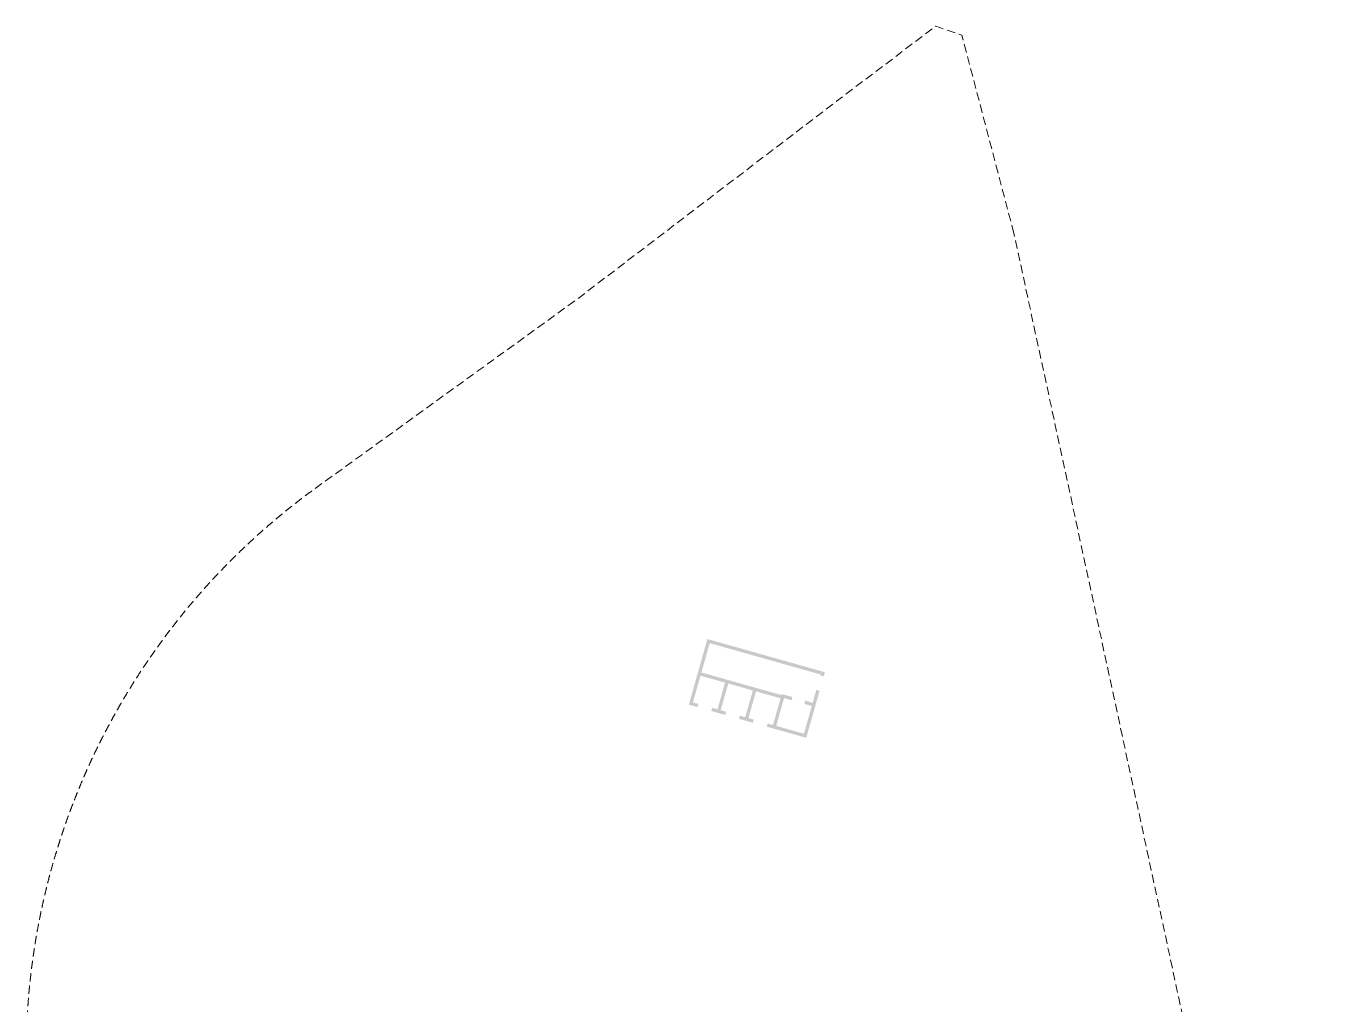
# Model space of a CAD drawing. Header units: millimetres. Extents: x -185400 to 961535, y -14070 to 330824.
# Drawn here: x -118126 to -147, y 74193 to 162457 of the extents above; entities that cross this region are included whole.
import ezdxf

# ---------------------------------------------------------------- set-up
doc = ezdxf.new("R2010")
doc.units = ezdxf.units.MM
doc.header["$LTSCALE"] = 300
doc.header["$MEASUREMENT"] = 0
doc.linetypes.add('HIDDEN', pattern=[0.375, 0.25, -0.125])
doc.layers.add('KT-Chi gioi XD', color=7, linetype='HIDDEN', true_color=0x0066cc)
doc.layers.add('ST_MBDV Cot vach 220805$0$AUDIT_I_220805193045-1', color=50, linetype='Continuous')

msp = doc.modelspace()

# ---------------------------------------------------------------- hatches: boundary and pattern name
at = {"layer": 'ST_MBDV Cot vach 220805$0$AUDIT_I_220805193045-1'}
h = msp.add_hatch(dxfattribs=at)
h.set_pattern_fill('ANSI31', color=256)
h.set_pattern_definition([(29.2212204, (-58392.95647, 101231.61018), (-0.0610228658, 0.1090926664), [])])
edge = h.paths.add_edge_path()
edge.add_line((-56711, 107184), (-58383, 101265))
edge.add_line((-58383, 101265), (-57614, 101048))
edge.add_line((-57614, 101048), (-57532, 101337))
edge.add_line((-57532, 101337), (-58013, 101473))
edge.add_line((-58013, 101473), (-57333, 103878))
edge.add_line((-57333, 103878), (-55120, 103253))
edge.add_line((-55120, 103253), (-55800, 100847))
edge.add_line((-55800, 100847), (-56281, 100983))
edge.add_line((-56281, 100983), (-56363, 100694))
edge.add_line((-56363, 100694), (-55111, 100341))
edge.add_line((-55111, 100341), (-55030, 100630))
edge.add_line((-55030, 100630), (-55511, 100766))
edge.add_line((-55511, 100766), (-54831, 103171))
edge.add_line((-54831, 103171), (-52618, 102546))
edge.add_line((-52618, 102546), (-53298, 100140))
edge.add_line((-53298, 100140), (-53779, 100276))
edge.add_line((-53779, 100276), (-53860, 99987))
edge.add_line((-53860, 99987), (-52609, 99634))
edge.add_line((-52609, 99634), (-52528, 99923))
edge.add_line((-52528, 99923), (-53009, 100059))
edge.add_line((-53009, 100059), (-52329, 102464))
edge.add_line((-52329, 102464), (-50116, 101839))
edge.add_line((-50116, 101839), (-50796, 99433))
edge.add_line((-50796, 99433), (-51277, 99569))
edge.add_line((-51277, 99569), (-51358, 99280))
edge.add_line((-51358, 99280), (-47798, 98274))
edge.add_line((-47798, 98274), (-46601, 102509))
edge.add_line((-46601, 102509), (-46890, 102590))
edge.add_line((-46890, 102590), (-47216, 101435))
edge.add_line((-47216, 101435), (-47890, 101626))
edge.add_line((-47890, 101626), (-47972, 101337))
edge.add_line((-47972, 101337), (-47298, 101147))
edge.add_line((-47298, 101147), (-48005, 98645))
edge.add_line((-48005, 98645), (-50507, 99352))
edge.add_line((-50507, 99352), (-49800, 101854))
edge.add_line((-49800, 101854), (-49126, 101663))
edge.add_line((-49126, 101663), (-49045, 101952))
edge.add_line((-49045, 101952), (-50007, 102224))
edge.add_line((-50007, 102224), (-50034, 102128))
edge.add_line((-50034, 102128), (-57252, 104167))
edge.add_line((-57252, 104167), (-56504, 106813))
edge.add_line((-56504, 106813), (-46496, 103985))
edge.add_line((-46496, 103985), (-46523, 103889))
edge.add_line((-46523, 103889), (-46234, 103808))
edge.add_line((-46234, 103808), (-46126, 104193))
edge.add_line((-46126, 104193), (-56711, 107184))

# ---------------------------------------------------------------- linework, layer by layer
at = {"layer": 'KT-Chi gioi XD', "lineweight": 13, "ltscale": 10, "elevation": 0, "flags": 128}
msp.add_lwpolyline([(-29078, 143772), (-33774, 161645), (-36124, 162457), (-45058, 155686), (-68562, 137754), (-92230, 120646, 0.684877), (-61797, 6850), (-41426, 4694), (-2997, 5908), (-147, 9555)], format="xyb", close=True, dxfattribs=at)

doc.saveas('drawing.dxf')
